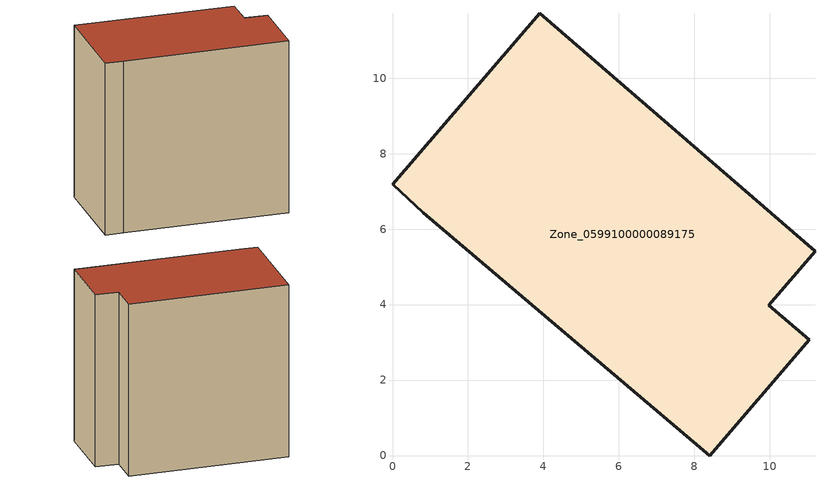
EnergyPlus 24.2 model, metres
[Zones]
Zone_0599100000089175
 floor ground (C_G): 0.82,6.43 0,7.18 3.9,11.71 11.2,5.42 9.97,3.98 11.04,3.06 8.41,0 z0
 wall outside (C_F): 11.04,3.06 9.97,3.98 11.2,5.42 3.9,11.71 0,7.18 0.82,6.43 8.41,0 11.04,3.06 z0:10.69
 roof outside (C_R): 11.2,5.42 3.9,11.71 0,7.18 0.82,6.43 8.41,0 11.04,3.06 9.97,3.98 z10.69
[BUILDING]
Pand.0599100000089175: North Axis=0; Terrain=City; Loads Convergence Tolerance Value=0.04; Temperature Convergence Tolerance Value=0.4; Solar Distribution=FullExterior; Maximum Number of Warmup Days=25; Minimum Number of Warmup Days=1
[Site:Location]
Rotterdam.The.Hague.AP_ZH_NLD Design_Conditions: Latitude=51.96; Longitude=4.45; Time Zone=1; Elevation=-4.5
[SITE:GROUNDTEMPERATURE:BUILDINGSURFACE]
18, 18, 18, 18, 18, 18, 18, 18, 18, 18, 18, 18
[MATERIAL] Thermal Absorptance=0.9; Solar Absorptance=0.7; Visible Absorptance=0.7
Name | Roughness | Thickness | Conductivity | Density | Specific Heat
G.TI.1946 | MediumSmooth | 0.15 | 1 | 540 | 1210
F.TI.1946 | Rough | 0.3 | 0.857143 | 1920 | 840
R.TI.1946 | MediumRough | 0.2 | 0.1 | 1500 | 1000
[CONSTRUCTION]
C_G: G.TI.1946
C_F: F.TI.1946
C_R: R.TI.1946
[ZONE]
Zone_0599100000089175: Type=1; Multiplier=1; Ceiling Height=Autocalculate; Volume=Autocalculate; Floor Area=autocalculate; Part of Total Floor Area=Yes
[ZONEINFILTRATION:DESIGNFLOWRATE]
Infil_Zone_0599100000089175: Zone or ZoneList or Space or SpaceList=Zone_0599100000089175; Schedule=AlwaysOn; Design Flow Rate Calculation Method=Flow/Area; Flow Rate per Floor Area=0.003; Constant Term Coefficient=1; Temperature Term Coefficient=0; Velocity Term Coefficient=0; Velocity Squared Term Coefficient=0
[HVACTEMPLATE:ZONE:IDEALLOADSAIRSYSTEM]
Zone_0599100000089175: Maximum Heating Supply Air Temperature=50; Minimum Cooling Supply Air Temperature=13; Maximum Heating Supply Air Humidity Ratio=0.0156; Minimum Cooling Supply Air Humidity Ratio=0.0077; Heating Limit=NoLimit; Cooling Limit=NoLimit; Dehumidification Control Type=ConstantSensibleHeatRatio; Cooling Sensible Heat Ratio=0.7; Dehumidification Setpoint=60; Humidification Control Type=None; Humidification Setpoint=30; Outdoor Air Method=None; Outdoor Air Flow Rate per Person=0.00944; Outdoor Air Flow Rate per Zone Floor Area=0; Outdoor Air Flow Rate per Zone=0; Demand Controlled Ventilation Type=None; Outdoor Air Economizer Type=NoEconomizer; Heat Recovery Type=None; Sensible Heat Recovery Effectiveness=0.7; Latent Heat Recovery Effectiveness=0.65
[ZONECONTROL:THERMOSTAT]
ThermostatControl_Zone_0599100000089175: Zone or ZoneList=Zone_0599100000089175; Control Type Schedule=DualSetpointControlType; Control 1=Thermostat_Zone_0599100000089175; Temperature Difference Between Cutout And Setpoint=0
[THERMOSTATSETPOINT:DUALSETPOINT]
Thermostat_Zone_0599100000089175: Heating Setpoint Temperature Schedule=HeatingSetpoint_Zone_0599100000089175; Cooling Setpoint Temperature Schedule=CoolingSetpoint_Zone_0599100000089175
[SCHEDULE:COMPACT]
HeatingSetpoint_Zone_0599100000089175: Through: 12/31, For: AllDays, Until: 24:00, 21
CoolingSetpoint_Zone_0599100000089175: Through: 12/31, For: AllDays, Until: 24:00, 24
DualSetpointControlType: Through: 12/31, For: AllDays, Until: 24:00, 4
AlwaysOn: Through: 12/31, For: AllDays, Until: 24:00, 1
